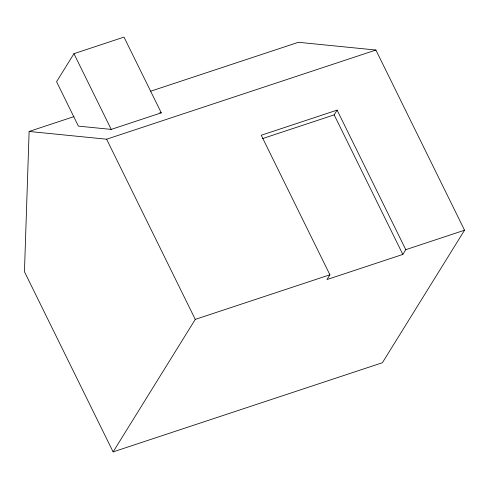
<?xml version="1.0" encoding="UTF-8"?>
<svg xmlns="http://www.w3.org/2000/svg" width="489" height="489" viewBox="0 0 489 489"><rect width="100%" height="100%" fill="white"/><g stroke="black" fill="none" stroke-linecap="round" stroke-linejoin="round"><path stroke-width="0.73" d="M73.998 116.602L29.12 131.462L24.45 271.713L113.112 451.897L382.392 362.728L464.55 230.215L375.888 50.037L298.4 42.292L150.728 91.192M73.955 53.68L56.565 81.736L78.411 126.131L111.223 129.408L161.278 112.837L124.01 37.103L73.955 53.68L111.223 129.408M113.112 451.897L195.27 319.39L329.91 274.806L261.236 135.245L337.104 110.123L405.778 249.677L402.832 254.427L326.964 279.555L329.91 274.806M262.63 138.558L334.164 114.872L337.104 110.123M29.12 131.462L106.608 139.206L375.888 50.037M405.778 249.677L464.55 230.215M159.787 112.684L161.278 112.837M334.164 114.872L402.832 254.427M106.608 139.206L195.27 319.39"/></g></svg>
